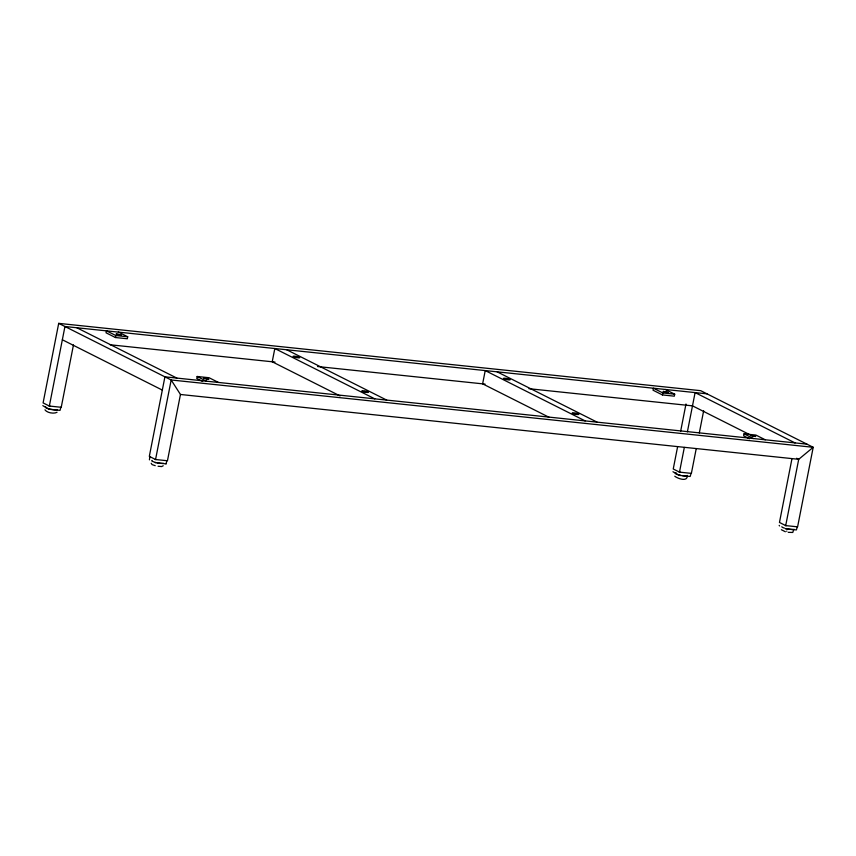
<?xml version="1.0" encoding="UTF-8"?>
<svg xmlns="http://www.w3.org/2000/svg" width="856" height="856" viewBox="0 0 856 856"><rect width="100%" height="100%" fill="white"/><g stroke="black" fill="none" stroke-linecap="round" stroke-linejoin="round"><path stroke-width="1.28" d="M42.811 405.637L48.824 409.221M44.972 409.831C46.941 412.881 53.939 414.047 57.02 412.292M151.191 463.289L152.079 464.594L155.214 465.664M672.955 471.72L678.968 475.305M791.95 458.763L779.463 522.449L785.701 525.595L797.599 526.836L813.2 447.303L700.732 390.689L58.7 323.365L43.1 402.898L49.348 406.044L61.236 407.296L73.466 344.915M49.348 406.044L64.949 326.51L706.981 393.835M60.915 407.135L60.016 410.377L49.06 409.286M115.432 337.521L115.828 335.531L106.454 330.823L106.058 332.802L115.432 337.521L127.319 338.773L127.715 336.783L118.342 332.064M149.907 456.43L149.426 459.854M785.701 525.595L798.712 459.308L813.2 447.303L171.168 379.978L180.456 394.477L167.455 460.753L155.557 459.512L171.168 379.978L58.7 323.365M218.419 382.439L209.046 377.721L197.158 376.48L196.773 378.459L202.626 381.412M662.416 394.926L662.812 392.936L653.438 388.228L653.042 390.208L662.416 394.926L674.314 396.178L674.699 394.188L665.326 389.469M677.577 446.885L673.244 468.981L679.493 472.127L691.38 473.379L696.238 448.598M680.638 431.296L685.988 404M679.493 472.127L684.329 447.431M687.389 431.841L695.093 392.594L795.063 442.916M687.315 475.69C687.603 482.356 677.438 478.418 674.774 476.225M691.124 473.25L690.161 476.46L679.204 475.369M699.309 432.954L703.653 410.784M765.296 439.791L755.923 435.073L744.035 433.821L743.65 435.811L749.503 438.764M793.897 529.19L792.763 532.453L788.226 532.336M797.364 526.75L796.38 529.918L785.423 528.826M163.239 465.76L161.645 466.552L158.082 466.253M166.064 463.866L166.856 460.689M166.021 463.866L155.278 462.743M118.042 334.525L119.23 334.653M665.026 391.93L666.214 392.059M115.828 335.531L127.715 336.783M662.812 392.936L674.699 394.188M295.791 356.941L296.979 357.07M506.196 379.005L507.383 379.133M110.135 344.775L275.001 362.067M317.555 366.529L485.074 384.098M528.955 388.699L692.493 405.851L750.808 435.201M364.517 391.534L365.705 391.663M574.922 413.598L576.109 413.726M205.633 378.609L206.82 378.737M752.499 435.961L753.697 436.079M806.951 444.157L164.919 376.833L149.319 456.366L155.557 459.512M180.456 394.477L798.712 459.308L796.626 458.26M786.632 531.212L786.91 531.116M680.081 472.191L679.172 471.966M49.937 406.108L49.134 405.926M786.3 525.659L785.391 525.434M156.156 459.576L155.246 459.351M785.359 531.747L781.357 529.725M665.315 391.834L665.936 392.144M752.788 435.865L753.408 436.175M744.035 433.821L753.408 438.54M497.111 371.825L597.081 422.147M506.474 378.908L507.094 379.229M575.2 413.502L575.831 413.823M585.194 420.906L485.224 370.584L482.624 383.841L549.263 417.386M286.707 349.762L386.677 400.084M296.069 356.845L296.69 357.166M364.795 391.438L365.426 391.759M374.789 398.832L274.819 348.52L272.219 361.778L340.057 395.921M118.331 334.429L118.952 334.739M205.911 378.513L206.531 378.823M197.158 376.48L206.531 381.188M76.837 327.752L176.807 378.074M62.349 339.768L162.319 390.079M779.57 525.937L779.163 525.359M687.24 475.412A6.153 0.974 11.1 0 1 682.371 475.636M680.798 475.348A6.153 0.974 11.1 0 1 676.326 472.94M57.534 409.639A6.153 0.974 11.1 0 1 49.477 408.954M48.075 408.569A6.153 0.974 11.1 0 1 45.828 406.985M163.421 463.299A6.153 0.974 11.1 0 1 157.237 462.764M155.696 462.422A6.153 0.974 11.1 0 1 152.047 460.453M792.849 529.468A6.153 0.974 11.1 0 1 785.84 528.505M784.438 528.109A6.153 0.974 11.1 0 1 781.849 526.729M116.266 334.011L121.124 335.081L116.266 334.011M203.846 378.095L208.704 379.165L203.846 378.095M663.25 391.417L668.108 392.487L663.25 391.417M750.723 435.447L755.581 436.507L750.723 435.447M573.659 413.769A3.424 0.546 11.1 0 0 578.87 414.336A3.424 0.546 11.1 0 0 574.034 412.881A3.424 0.546 11.1 0 0 573.659 413.769M504.815 379.144A3.424 0.546 11.1 0 0 510.123 379.764A3.424 0.546 11.1 0 0 505.415 378.299A3.424 0.546 11.1 0 0 504.815 379.144M363.254 391.706A3.424 0.546 11.1 0 0 368.465 392.273A3.424 0.546 11.1 0 0 363.629 390.817A3.424 0.546 11.1 0 0 363.254 391.706M294.411 357.07A3.424 0.546 11.1 0 0 299.718 357.701A3.424 0.546 11.1 0 0 295.01 356.235A3.424 0.546 11.1 0 0 294.411 357.07"/></g></svg>
